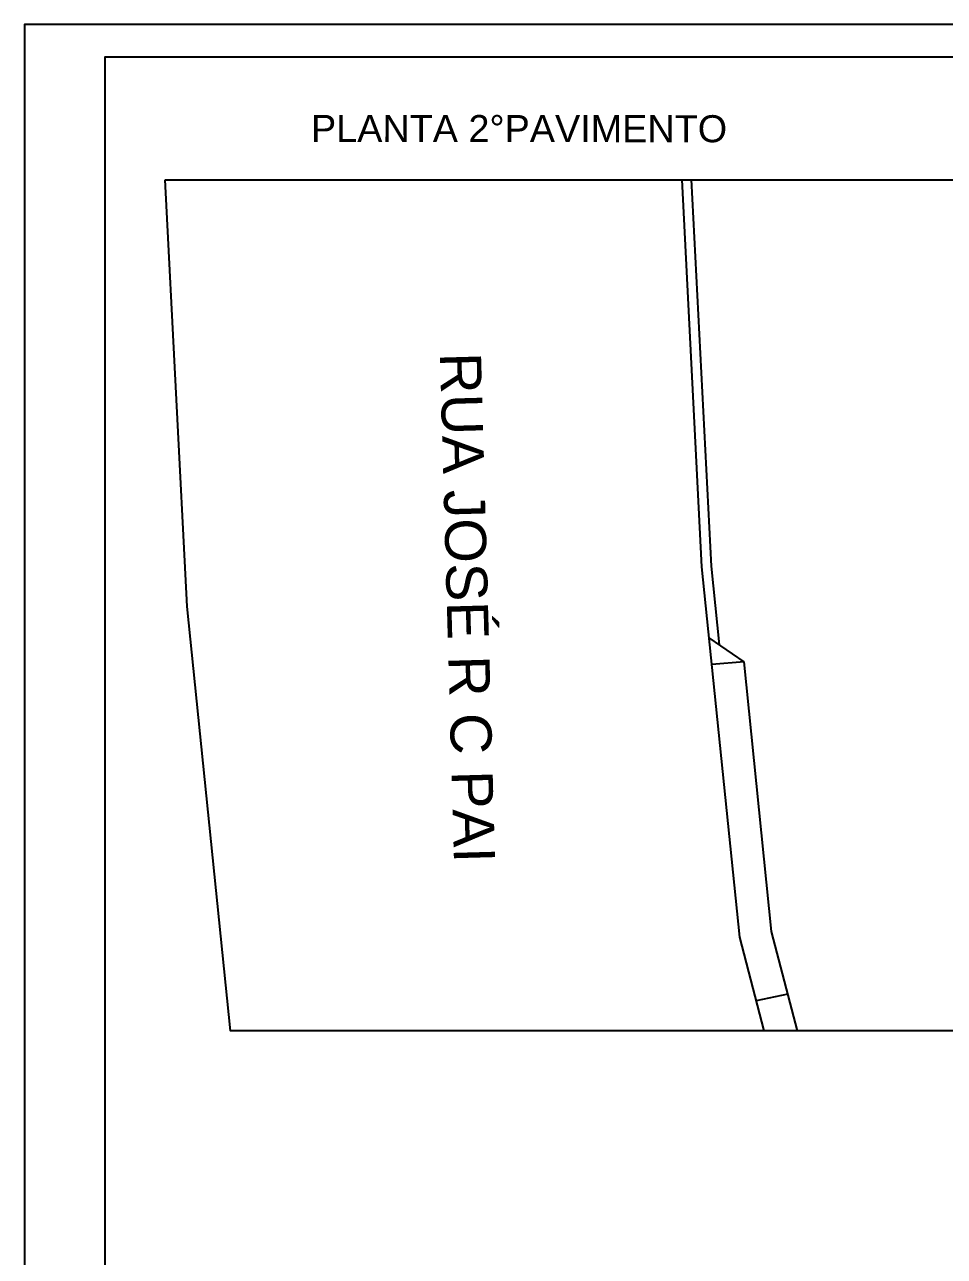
# Model space of a CAD drawing. Header units: millimetres. Extents: x 20625 to 81245, y 3427 to 18613.
# Drawn here: x 64594 to 66020, y 11499 to 13409 of the extents above; entities that cross this region are included whole.
import ezdxf

# ---------------------------------------------------------------- set-up
doc = ezdxf.new("R2010")
doc.units = ezdxf.units.MM
doc.layers.add('1-MOBIL', color=252, linetype='Continuous')
doc.layers.add('EJELFORMATO', color=170, linetype='Continuous', lineweight=25)
doc.layers.add('TEXTO', color=7, linetype='Continuous', lineweight=0, true_color=0x000000)
doc.styles.add('R80 ESC 1-200', font='arial.ttf', dxfattribs={"height": 40})
doc.styles.add('RSA', font='arial.ttf')

msp = doc.modelspace()

# ---------------------------------------------------------------- linework, layer by layer
at = {"layer": '1-MOBIL', "color": 252, "linetype": 'Continuous', "ltscale": 5, "true_color": 0x939598}
for p, q in [((64812.1, 13168.3), (66086.5, 13168.3)), ((65709.3, 12420.7), (65655.2, 12458.2)), ((65709.3, 12420.7), (65659.5, 12416.8)), ((65777.2, 11905.7), (65728.3, 11895))]:
    msp.add_line(p, q, dxfattribs=at)
for points in [[(66120.3, 11848.5), (64913.3, 11848.5), (64846.1, 12506.8), (64812.1, 13168.3)], [(65740.3, 11848.5), (65702.6, 11994.1), (65644, 12568.1), (65613.2, 13168.3)], [(65671.5, 12447), (65659, 12569.2), (65628.1, 13169)], [(65792, 11848.5), (65752, 12002.9), (65709.3, 12420.7)]]:
    msp.add_lwpolyline(points, dxfattribs=at)
at = {"layer": 'EJELFORMATO', "color": 7, "elevation": 836659.2}
msp.add_lwpolyline([(64594.1, 9204), (70539.1, 9204), (70539.1, 13409), (64594.1, 13409)], close=True, dxfattribs=at)
at = {"layer": 'EJELFORMATO', "elevation": 836659.2}
msp.add_lwpolyline([(70489.1, 9254), (64719.1, 9254), (64719.1, 13359), (70489.1, 13359)], close=True, dxfattribs=at)

# ---------------------------------------------------------------- texts
at = {"color": 50, "insert": (65301.5, 12901.7), "char_height": 63.787, "width": 2382.585, "attachment_point": 1, "rotation": 271.5926, "style": 'RSA'}
msp.add_mtext('\\pxt15;RUA JOSÉ R C PAI', dxfattribs=at)
at = {"layer": 'TEXTO', "color": 4, "insert": (65038, 13269), "char_height": 41.935, "attachment_point": 1, "rotation": 359.9601, "style": 'R80 ESC 1-200'}
msp.add_mtext_dynamic_manual_height_columns('PLANTA 2°PAVIMENTO', width=3742.214, gutter_width=0.524, heights=[0], dxfattribs=at)

doc.saveas('drawing.dxf')
